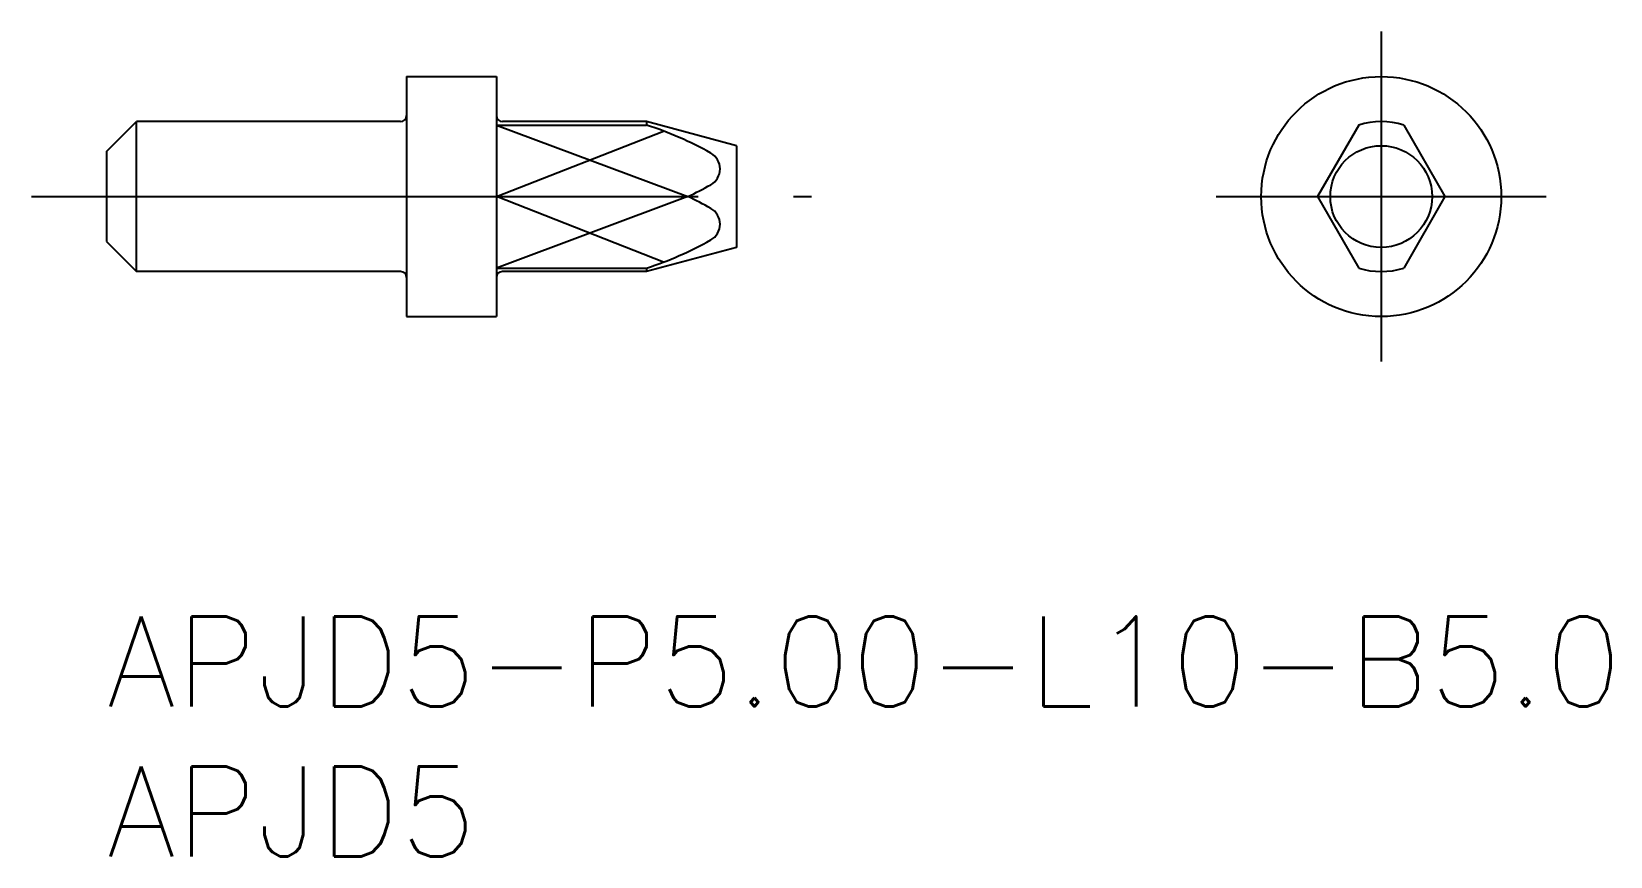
# Model space of a CAD drawing. Extents: x -2.5 to 50.1, y -8 to 19.5.
import ezdxf

# ---------------------------------------------------------------- set-up
doc = ezdxf.new("R2010")
doc.units = 0
doc.header["$LTSCALE"] = 0.5
doc.linetypes.add('CENTER', pattern=[50.8, 31.75, -6.35, 6.35, -6.35])
for name, color, linetype in [('MSM_CENTER', 1, 'CENTER'), ('MSM_CONTINUOUS', 7, 'CONTINUOUS'), ('MSM_NARROW', 5, 'CONTINUOUS'), ('MSM_PART_NUMBER', 7, 'CONTINUOUS')]:
    doc.layers.add(name, color=color, linetype=linetype)
doc.styles.get("Standard").update_dxf_attribs({"font": 'txt.shx', "height": 3, "bigfont": 'bigfont.shx'})

# ---------------------------------------------------------------- blocks, each defined once
blk = doc.blocks.new('*U2')
at = {"layer": 'MSM_PART_NUMBER'}
blk.add_text('APJD5-P5.00-L10-B5.0', height=3, dxfattribs=at).set_placement((0, -3))
blk = doc.blocks.new('*U3')
at = {"layer": 'MSM_PART_NUMBER'}
blk.add_text('APJD5', height=3, dxfattribs=at).set_placement((0, -8))

msp = doc.modelspace()

# ---------------------------------------------------------------- linework, layer by layer
at = {"layer": 'MSM_CENTER'}
for p, q in [((42.5, 19.5), (42.5, 8.5)), ((-2.5, 14), (23.5, 14)), ((37, 14), (48, 14))]:
    msp.add_line(p, q, dxfattribs=at)
at = {"layer": 'MSM_CONTINUOUS'}
for p, q in [((10, 18), (13, 18)), ((10, 18), (10, 10)), ((13, 18), (13, 10)), ((0, 15.5), (1, 16.5)), ((9.8, 16.5), (1, 16.5)), ((1, 11.5), (1, 16.5)), ((13, 16.385), (18, 16.385)), ((18, 16.5), (13.2, 16.5)), ((21, 15.696), (18, 16.5)), ((41.75, 16.385), (40.373, 14)), ((43.25, 16.385), (44.627, 14)), ((0, 15.5), (0, 12.5)), ((21, 15.696), (21, 12.304)), ((13, 14), (19.382, 14)), ((40.373, 14), (41.75, 11.615)), ((44.627, 14), (43.25, 11.615)), ((0, 12.5), (1, 11.5)), ((21, 12.304), (18, 11.5)), ((13, 11.615), (18, 11.615)), ((9.8, 11.5), (1, 11.5)), ((18, 11.5), (13.2, 11.5)), ((10, 10), (13, 10))]:
    msp.add_line(p, q, dxfattribs=at)
for radius in [4, 1.696]:
    msp.add_circle((42.5, 14), radius, dxfattribs=at)
for centre, radius, start, end in [((9.8, 16.7), 0.2, 270, 0), ((13.2, 16.7), 0.2, 180, 270), ((14.437, 5.285), 11.657, 60.668, 72.202), ((42.5, 14), 2.5, 72.5424, 107.4576), ((19.851, 14.921), 0.605, 299.332, 60.668), ((14.437, 24.556), 11.657, 295.1001, 299.332), ((14.437, 3.444), 11.657, 60.668, 64.8999), ((19.851, 13.079), 0.605, 299.332, 60.668), ((14.437, 22.715), 11.657, 287.798, 299.332), ((42.5, 14), 2.5, 252.5424, 287.4576), ((9.8, 11.3), 0.2, 0, 90), ((13.2, 11.3), 0.2, 90, 180)]:
    msp.add_arc(centre, radius, start, end, dxfattribs=at)
at = {"layer": 'MSM_NARROW'}
for p, q in [((13, 16.385), (19.382, 14)), ((18, 16.475), (18, 16.385)), ((13, 14), (18.574, 16.184)), ((19.382, 14), (13, 11.615)), ((18.574, 11.816), (13, 14)), ((18, 11.615), (18, 11.525))]:
    msp.add_line(p, q, dxfattribs=at)

# ---------------------------------------------------------------- block references
at = {"layer": 'MSM_CONTINUOUS'}
for name in ['*U2', '*U3']:
    msp.add_blockref(name, (0, 0), dxfattribs=at)

doc.saveas('drawing.dxf')
